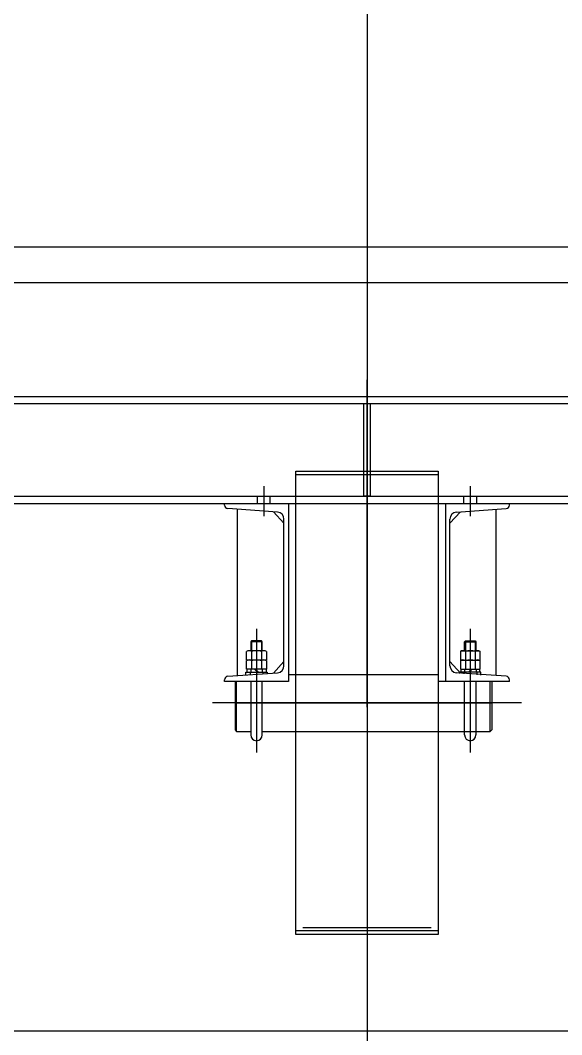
# Model space of a CAD drawing. Header units: millimetres. Extents: x 0 to 356400, y 0 to 68257.
# Drawn here: x 289852 to 290612, y 43573 to 44997 of the extents above; entities that cross this region are included whole.
import ezdxf

# ---------------------------------------------------------------- set-up
doc = ezdxf.new("R2010")
doc.units = ezdxf.units.MM
doc.header["$LTSCALE"] = 75
doc.layers.add('8', color=8, linetype='Continuous')

# ---------------------------------------------------------------- blocks, each defined once
blk = doc.blocks.new('G$C90CD5245')
at = {"layer": '8', "linetype": 'Continuous'}
for p, q in [((4250.4, 24201.9, -51500), (4250.4, 7109.5, -51500)), ((6979.4, 16319.1, -51500), (2031.6, 16318.7, -51500)), ((6929.4, 16269.1, -51500), (2081.6, 16268.7, -51500)), ((4250.3, 16132.7, -51500), (4250.3, 15673.8, -51500)), ((3035.4, 16109.6, -51500), (5465.4, 16109.6, -51500)), ((3035.4, 16099.6, -51500), (5465.4, 16099.6, -51500)), ((4245.8, 16099.6, -51500), (4254.8, 16099.6, -51500)), ((4245.8, 15969.6, -51500), (4245.8, 16099.6, -51500)), ((4254.8, 16099.6, -51500), (4254.8, 15969.6, -51500)), ((4350.3, 15999.6, -51500), (4150.3, 15999.6, -51500)), ((4160.3, 16004.6, -51500), (4340.3, 16004.6, -51500)), ((4105.6, 15983.7, -51500), (4105.6, 15941.7, -51500)), ((4395.3, 15983.7, -51500), (4395.3, 15941.7, -51500)), ((3035.4, 15969.6, -51500), (5465.4, 15969.6, -51500)), ((3035.4, 15959.6, -51500), (5465.4, 15959.6, -51500)), ((4050.3, 15957.2, -51500), (4050.3, 15959.6, -51500)), ((4096.6, 15959.6, -51500), (4096.6, 15969.6, -51500)), ((4114.6, 15959.6, -51500), (4114.6, 15969.6, -51500)), ((4140.3, 15959.6, -51500), (4140.3, 15709.6, -51500)), ((4254.8, 15969.6, -51500), (4245.8, 15969.6, -51500)), ((4360.3, 15959.6, -51500), (4360.3, 15709.6, -51500)), ((4386.3, 15959.6, -51500), (4386.3, 15969.6, -51500)), ((4404.3, 15959.6, -51500), (4404.3, 15969.6, -51500)), ((4450.3, 15957.2, -51500), (4450.3, 15959.6, -51500)), ((4124.7, 15947.4, -51500), (4054.9, 15952.2, -51500)), ((4068.8, 15718.2, -51500), (4068.8, 15951, -51500)), ((4118.9, 15947.9, -51500), (4133.8, 15931.6, -51500)), ((4381.7, 15947.9, -51500), (4366.8, 15931.6, -51500)), ((4375.9, 15947.4, -51500), (4445.7, 15952.2, -51500)), ((4431.8, 15718.2, -51500), (4431.8, 15951, -51500)), ((4133.8, 15731.8, -51500), (4133.8, 15937.5, -51500)), ((4366.8, 15731.8, -51500), (4366.8, 15937.5, -51500)), ((4095.3, 15783.5, -51500), (4095.3, 15609.8, -51500)), ((4395.3, 15783.5, -51500), (4395.3, 15609.8, -51500)), ((4088.4, 15766.6, -51500), (4087.3, 15765.5, -51500)), ((4103.3, 15765.5, -51500), (4087.3, 15765.5, -51500)), ((4087.3, 15765.5, -51500), (4087.3, 15752.8, -51500)), ((4088.4, 15766.6, -51500), (4088.4, 15752.8, -51500)), ((4102.2, 15766.6, -51500), (4088.4, 15766.6, -51500)), ((4102.2, 15766.6, -51500), (4102.2, 15752.8, -51500)), ((4103.3, 15765.5, -51500), (4102.2, 15766.6, -51500)), ((4103.3, 15752.8, -51500), (4103.3, 15765.5, -51500)), ((4387.3, 15765.5, -51500), (4388.4, 15766.6, -51500)), ((4387.3, 15765.5, -51500), (4403.3, 15765.5, -51500)), ((4387.3, 15752.8, -51500), (4387.3, 15765.5, -51500)), ((4388.4, 15766.6, -51500), (4388.4, 15752.8, -51500)), ((4388.4, 15766.6, -51500), (4402.2, 15766.6, -51500)), ((4402.2, 15766.6, -51500), (4402.2, 15752.8, -51500)), ((4402.2, 15766.6, -51500), (4403.3, 15765.5, -51500)), ((4403.3, 15765.5, -51500), (4403.3, 15752.8, -51500)), ((4083.3, 15752.8, -51500), (4081.4, 15751.8, -51500)), ((4081.4, 15739.8, -51500), (4081.4, 15751.8, -51500)), ((4107.3, 15752.8, -51500), (4083.3, 15752.8, -51500)), ((4088.4, 15751.8, -51500), (4088.4, 15739.8, -51500)), ((4102.2, 15751.8, -51500), (4102.2, 15739.8, -51500)), ((4109.2, 15751.8, -51500), (4107.3, 15752.8, -51500)), ((4109.2, 15751.8, -51500), (4109.2, 15739.8, -51500)), ((4381.4, 15751.8, -51500), (4383.3, 15752.8, -51500)), ((4381.4, 15751.8, -51500), (4381.4, 15739.8, -51500)), ((4383.3, 15752.8, -51500), (4407.3, 15752.8, -51500)), ((4388.4, 15751.8, -51500), (4388.4, 15739.8, -51500)), ((4402.2, 15751.8, -51500), (4402.2, 15739.8, -51500)), ((4407.3, 15752.8, -51500), (4409.2, 15751.8, -51500)), ((4409.2, 15739.8, -51500), (4409.2, 15751.8, -51500)), ((4109.2, 15739.8, -51500), (4081.4, 15739.8, -51500)), ((4083.3, 15739.8, -51500), (4081.4, 15738.8, -51500)), ((4081.4, 15726.8, -51500), (4081.4, 15738.8, -51500)), ((4088.4, 15738.8, -51500), (4088.4, 15726.8, -51500)), ((4102.2, 15738.8, -51500), (4102.2, 15726.8, -51500)), ((4109.2, 15738.8, -51500), (4107.3, 15739.8, -51500)), ((4109.2, 15738.8, -51500), (4109.2, 15726.8, -51500)), ((4133.8, 15737.6, -51500), (4118.9, 15721.3, -51500)), ((4366.8, 15737.6, -51500), (4381.7, 15721.3, -51500)), ((4381.4, 15738.8, -51500), (4383.3, 15739.8, -51500)), ((4381.4, 15739.8, -51500), (4409.2, 15739.8, -51500)), ((4381.4, 15738.8, -51500), (4381.4, 15726.8, -51500)), ((4388.4, 15738.8, -51500), (4388.4, 15726.8, -51500)), ((4402.2, 15738.8, -51500), (4402.2, 15726.8, -51500)), ((4407.3, 15739.8, -51500), (4409.2, 15738.8, -51500)), ((4409.2, 15726.8, -51500), (4409.2, 15738.8, -51500)), ((4054.9, 15717, -51500), (4124.7, 15721.8, -51500)), ((4080.3, 15722.8, -51500), (4110.3, 15722.8, -51500)), ((4080.3, 15718.4, -51500), (4080.3, 15722.8, -51500)), ((4109.2, 15726.8, -51500), (4081.4, 15726.8, -51500)), ((4082, 15722.8, -51500), (4082, 15726.8, -51500)), ((4086.3, 15722.8, -51500), (4086.3, 15718.9, -51500)), ((4087.2, 15726.8, -51500), (4087.2, 15722.8, -51500)), ((4092.6, 15726.8, -51500), (4096.6, 15722.8, -51500)), ((4094, 15726.8, -51500), (4098, 15722.8, -51500)), ((4103.4, 15726.8, -51500), (4103.4, 15722.8, -51500)), ((4104.3, 15722.8, -51500), (4104.3, 15720.5, -51500)), ((4108.6, 15726.8, -51500), (4108.6, 15722.8, -51500)), ((4110.3, 15722.8, -51500), (4110.3, 15721, -51500)), ((4140.3, 15719.6, -51500), (4350.3, 15719.6, -51500)), ((4350.3, 15719.6, -51500), (4350.3, 15709.6, -51500)), ((4445.7, 15717, -51500), (4375.9, 15721.8, -51500)), ((4380.3, 15722.8, -51500), (4380.3, 15721, -51500)), ((4410.3, 15722.8, -51500), (4380.3, 15722.8, -51500)), ((4381.4, 15726.8, -51500), (4409.2, 15726.8, -51500)), ((4382, 15726.8, -51500), (4382, 15722.8, -51500)), ((4386.3, 15722.8, -51500), (4386.3, 15720.5, -51500)), ((4387.2, 15726.8, -51500), (4387.2, 15722.8, -51500)), ((4396.6, 15726.8, -51500), (4392.6, 15722.8, -51500)), ((4398, 15726.8, -51500), (4394, 15722.8, -51500)), ((4403.4, 15726.8, -51500), (4403.4, 15722.8, -51500)), ((4404.3, 15722.8, -51500), (4404.3, 15718.9, -51500)), ((4408.6, 15722.8, -51500), (4408.6, 15726.8, -51500)), ((4410.3, 15718.4, -51500), (4410.3, 15722.8, -51500)), ((4050.3, 15709.6, -51500), (4050.3, 15712, -51500)), ((4140.3, 15709.6, -51500), (4050.3, 15709.6, -51500)), ((4065.3, 15709.6, -51500), (4065.3, 15641.6, -51500)), ((4067.3, 15639.6, -51500), (4067.3, 15709.6, -51500)), ((4087.3, 15709.6, -51500), (4087.3, 15634.6, -51500)), ((4103.3, 15634.6, -51500), (4103.3, 15709.6, -51500)), ((4450.3, 15709.6, -51500), (4350.3, 15709.6, -51500)), ((4387.3, 15634.6, -51500), (4387.3, 15709.6, -51500)), ((4403.3, 15709.6, -51500), (4403.3, 15634.6, -51500)), ((4423.3, 15639.6, -51500), (4423.3, 15709.6, -51500)), ((4425.3, 15709.6, -51500), (4425.3, 15641.6, -51500)), ((4450.3, 15709.6, -51500), (4450.3, 15712, -51500)), ((4467.3, 15679.6, -51500), (4033.3, 15679.6, -51500)), ((4065.3, 15679.6, -51500), (4425.3, 15679.6, -51500)), ((4065.3, 15641.6, -51500), (4067.3, 15639.6, -51500)), ((4067.3, 15639.6, -51500), (4087.3, 15639.6, -51500)), ((4103.3, 15639.6, -51500), (4423.3, 15639.6, -51500)), ((4425.3, 15641.6, -51500), (4423.3, 15639.6, -51500)), ((4350.3, 15359.6, -51500), (4150.3, 15359.6, -51500)), ((4160.3, 15364.6, -51500), (4340.3, 15364.6, -51500)), ((6979.4, 15219.1, -51500), (1945.8, 15218.7, -51500))]:
    blk.add_line(p, q, dxfattribs=at)
at = {"layer": '8', "linetype": 'Continuous', "elevation": -51500}
blk.add_lwpolyline([(4150.3, 15354.6), (4150.3, 16004.6), (4350.3, 16004.6), (4350.3, 15354.6)], close=True, dxfattribs=at)
at = {"layer": '8', "linetype": 'Continuous'}
for centre, radius, start, end in [((4055.3, 15957.2, -51500), 5, 179.9995, 264.9975), ((4445.3, 15957.2, -51500), 5, 275.0025, 0.0005), ((4123.8, 15937.5, -51500), 10, 359.9995, 84.9975), ((4376.8, 15937.5, -51500), 10, 95.0025, 180.0005), ((4084.9, 15746.7, -51500), 6.13, 55.591, 124.409), ((4095.5, 15728.8, -51500), 24, 90.4002, 107.1986), ((4095.1, 15728.8, -51500), 24, 72.8014, 89.5998), ((4105.7, 15746.7, -51500), 6.13, 55.591, 124.409), ((4384.9, 15746.7, -51500), 6.13, 55.591, 124.409), ((4395.5, 15728.8, -51500), 24, 90.4002, 107.1986), ((4395.1, 15728.8, -51500), 24, 72.8014, 89.5998), ((4405.7, 15746.7, -51500), 6.13, 55.591, 124.409), ((4084.9, 15733.7, -51500), 6.13, 55.591, 124.409), ((4095.5, 15715.8, -51500), 24, 90.4002, 107.1986), ((4095.1, 15715.8, -51500), 24, 72.8014, 89.5998), ((4105.7, 15733.7, -51500), 6.13, 55.591, 124.409), ((4123.8, 15731.8, -51500), 10, 275.0025, 0.0005), ((4376.8, 15731.8, -51500), 10, 179.9995, 264.9975), ((4384.9, 15733.7, -51500), 6.13, 55.591, 124.409), ((4395.5, 15715.8, -51500), 24, 90.4002, 107.1986), ((4395.1, 15715.8, -51500), 24, 72.8014, 89.5998), ((4405.7, 15733.7, -51500), 6.13, 55.591, 124.409), ((4055.3, 15712, -51500), 5, 95.0025, 180.0005), ((4445.3, 15712, -51500), 5, 359.9995, 84.9975), ((4095.3, 15634.6, -51500), 8, 180, 0), ((4395.3, 15634.6, -51500), 8, 180, 0)]:
    blk.add_arc(centre, radius, start, end, dxfattribs=at)

msp = doc.modelspace()

# ---------------------------------------------------------------- block references
msp.add_blockref('G$C90CD5245', (286088.3, 28359.3))

doc.saveas('drawing.dxf')
